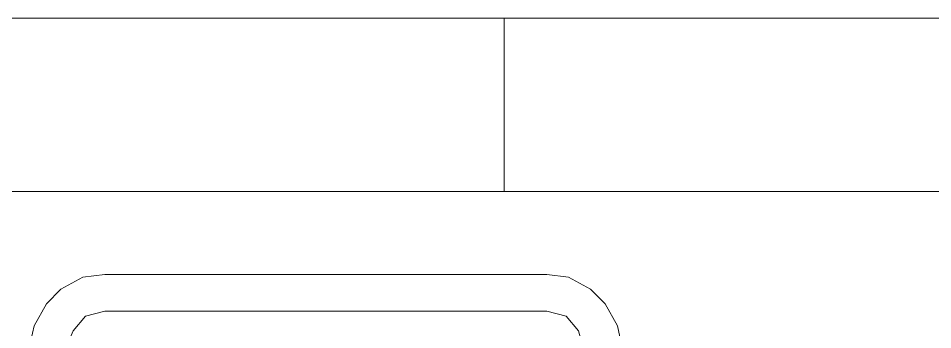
# Model space of a CAD drawing. Extents: x 2595 to 2747, y 707 to 762.
# Drawn here: x 2606.89 to 2613.83, y 758.37 to 760.74 of the extents above; entities that cross this region are included whole.
import ezdxf

# ---------------------------------------------------------------- set-up
doc = ezdxf.new("R2010")
doc.units = 0
doc.header["$MEASUREMENT"] = 0
doc.layers.add('HANBO', color=7, linetype='CONTINUOUS', lineweight=9)

# ---------------------------------------------------------------- blocks, each defined once
blk = doc.blocks.new('ea')
at = {"layer": 'HANBO', "lineweight": 0}
for points in [[(54.291, 80.5321), (54.1428, 80.5157), (53.9946, 80.4333), (53.8958, 80.3345), (53.8134, 80.1863), (53.7805, 80.0381)], [(57.2716, 80.5321), (54.291, 80.5321)], [(57.782, 80.0381), (57.7491, 80.1863), (57.6668, 80.3345), (57.568, 80.4333), (57.4197, 80.5157), (57.2716, 80.5321)], [(54.291, 80.2851), (54.1593, 80.2521), (54.077, 80.1534), (54.0276, 80.0381)], [(57.2716, 80.2851), (54.291, 80.2851)], [(57.5186, 80.0381), (57.4856, 80.1534), (57.4033, 80.2521), (57.2716, 80.2851)]]:
    blk.add_lwpolyline(points, dxfattribs=at)

msp = doc.modelspace()

# ---------------------------------------------------------------- linework, layer by layer
at = {"layer": 'HANBO'}
msp.add_line((2610.577, 759.425), (2610.577, 760.742), dxfattribs=at)
at = {"layer": 'HANBO', "linetype": 'Continuous', "lineweight": 0}
for points in [[(2595.165, 760.742), (2669.4007, 760.742), (2669.4007, 708.0641), (2595.165, 708.0641)], [(2596.4819, 759.425), (2668.0837, 759.425), (2668.0861, 709.381), (2596.4819, 709.381)]]:
    msp.add_lwpolyline(points, close=True, dxfattribs=at)

# ---------------------------------------------------------------- block references
at = {"layer": 'HANBO', "color": 3, "xscale": 1.125611640172849, "yscale": 1.125611640172849, "zscale": 1.125611640172849}
msp.add_blockref('ea', (2546.433, 668.145), dxfattribs=at)

doc.saveas('drawing.dxf')
